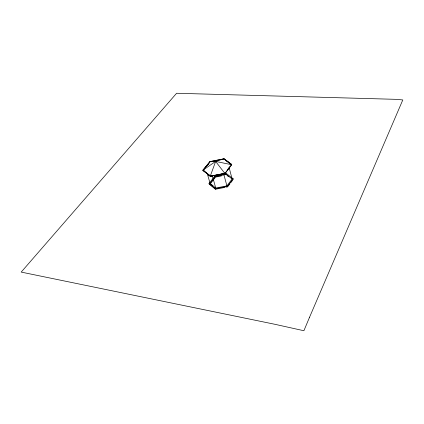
<?xml version="1.0" encoding="UTF-8"?>
<svg xmlns="http://www.w3.org/2000/svg" width="424" height="424" viewBox="0 0 424 424"><rect width="100%" height="100%" fill="white"/><g stroke="black" fill="none" stroke-linecap="round" stroke-linejoin="round"><path stroke-width="0.64" d="M228.006 186.385L229.898 183.878M230.656 182.871L232.548 180.359M232.108 178.997L226.914 185.871L215.752 188.039L210.06 183.301L215.371 176.554L226.262 174.423L232.108 178.997L229.156 167.713M209.021 183.502L215.244 188.696L227.476 186.322L233.158 178.796L226.745 173.792L214.836 176.124L209.021 183.502L209.18 184.058L215.403 189.263L225.054 187.387M210.399 176.188L202.932 170.167L215.652 161.433L224.932 173.527L231.679 164.491L224.084 158.783L209.933 161.592L202.932 170.167L210.331 176.389L224.932 173.527L231.743 164.74L215.652 161.433L209.933 161.592L210.081 161.867L203.006 170.411L209.435 175.404M227.455 169.759L229.803 166.738M207.347 165.334L208.953 163.367M224.047 159.09L224.084 158.783L215.652 161.433L210.262 176.14L224.863 173.273L224.503 172.992M214.502 160.945L215.79 160.691M220.862 159.684L222.218 159.413M216.166 176.988L221.286 175.981M226.342 187.138L227.624 186.889L227.476 186.322M231.7 164.57L224.105 158.862L209.959 161.671L202.958 170.247L210.283 176.225L224.89 173.358L224.524 173.072M224.651 159.408L231.743 164.74L228.536 162.434M224.54 159.429L227.545 161.724M227.132 161.539L230.836 164.327M227.386 175.743L228.361 176.506M203.334 170.257L204.352 171.089M205.884 172.335L206.907 173.167M207.93 173.999L209.461 175.25M211.173 184.647L212.117 185.436M214.491 187.413L215.44 188.203M207.203 173.352L210.225 183.857L215.524 177.11L215.026 175.319M212.212 175.499L215.752 188.039M215.244 188.696L215.403 189.263M214.836 176.124L214.994 176.681M223.687 173.909L227.063 186.438M225.764 172.557L226.411 174.98M233.158 178.796L233.306 179.357M309.456 317.449L303.891 330.736L274.768 324.265L21.2 272.097L176.596 93.264L396.541 99.349L402.8 99.937L309.456 317.449"/></g></svg>
